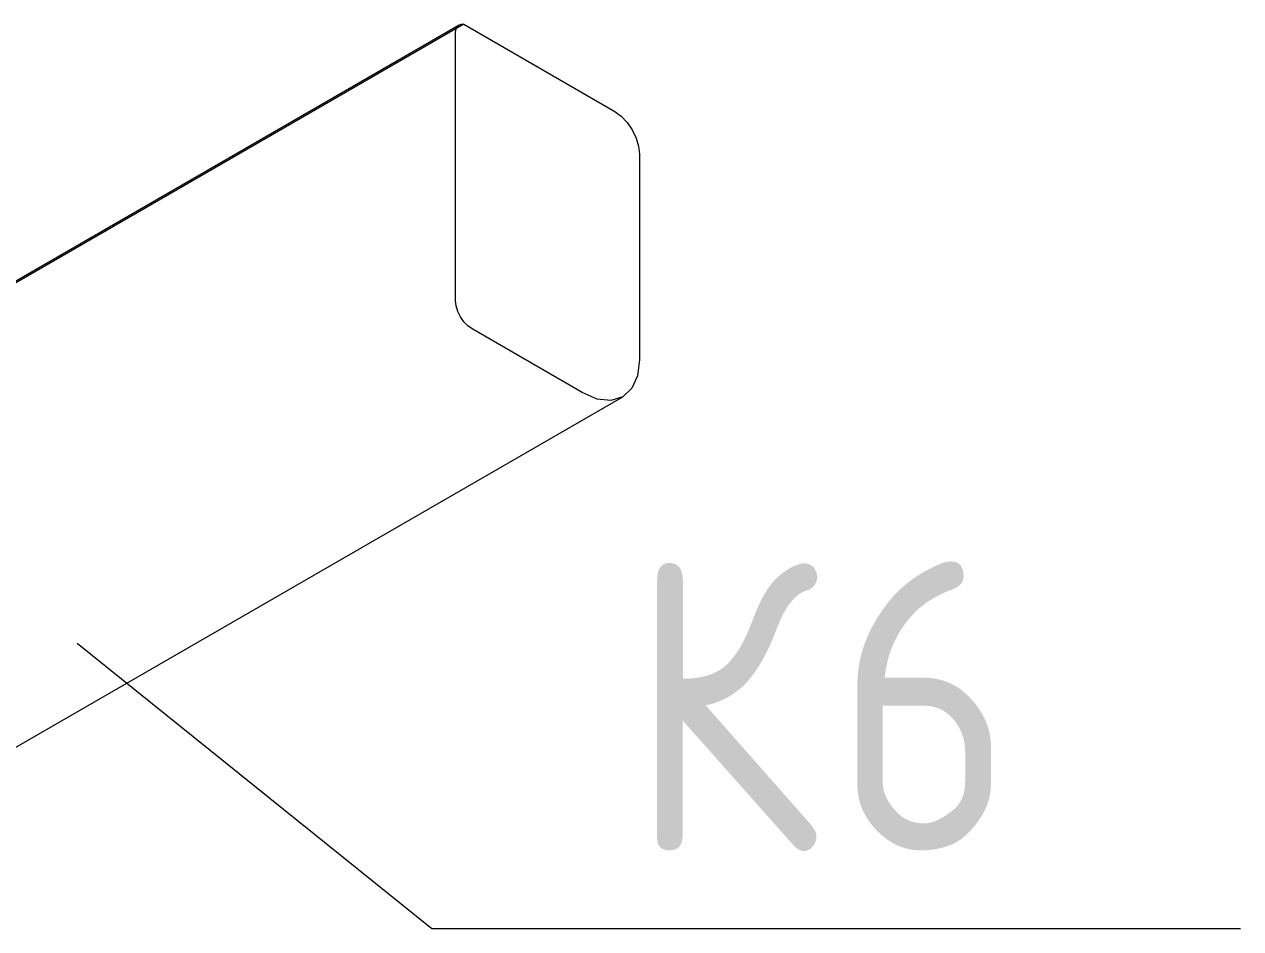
# Model space of a CAD drawing. Header units: millimetres. Extents: x -88595 to 880822, y -1054509 to -148035.
# Drawn here: x 434153 to 435206, y -345138 to -344355 of the extents above; entities that cross this region are included whole.
import ezdxf

# ---------------------------------------------------------------- set-up
doc = ezdxf.new("R2010")
doc.units = ezdxf.units.MM
doc.layers.add('Марки', color=7, linetype='Continuous', lineweight=20)
doc.layers.add('Оборудование', color=7, linetype='Continuous', lineweight=18)
doc.styles.add('$10$GOST Common', font='GOST_Common.ttf', dxfattribs={"width": 0.9, "height": 250})

# ---------------------------------------------------------------- blocks, each defined once
blk = doc.blocks.new('$0$ADSK_Настенный внутренний блок кондиционера1 - 1U24TL5FRA-A-3264667-В_ОВ3_1')
at = {"layer": 'Оборудование'}
for p, q in [((-17677.5, 7936.1), (-18390.2, 7524.6)), ((-17673.5, 7936.7), (-18386.3, 7525.2)), ((-17680.6, 7697.5), (-17680.6, 7929.2)), ((-17673.5, 7936.7), (-17542.7, 7861.2)), ((-17521.5, 7824.4), (-17521.5, 7646.4)), ((-17571, 7617.9), (-17666.4, 7673)), ((-18248.8, 7202.9), (-17536, 7614.4)), ((-18393.4, 7517.7), (-18393.4, 7285.9)), ((-18255.5, 7449.7), (-18386.3, 7525.2)), ((-18234.3, 7234.9), (-18234.3, 7412.9)), ((-18379.2, 7261.5), (-18283.8, 7206.3))]:
    blk.add_line(p, q, dxfattribs=at)
for points in [[(-17680.6, 7929.2, 0), (-17680.3, 7932, 0), (-17679.3, 7934.3, 0), (-17677.8, 7935.9, 0), (-17675.9, 7936.7, 0), (-17673.5, 7936.7, 0)], [(-17542.7, 7861.2, 0), (-17537.2, 7857.2, 0), (-17532.1, 7851.8, 0), (-17527.7, 7845.3, 0), (-17524.3, 7838.3, 0), (-17522.2, 7831.2, 0), (-17521.5, 7824.4, 0)], [(-17666.4, 7673, 0), (-17670.1, 7675.6, 0), (-17673.5, 7679.2, 0), (-17676.4, 7683.5, 0), (-17678.7, 7688.2, 0), (-17680.1, 7693, 0), (-17680.6, 7697.5, 0)], [(-17521.5, 7646.4, 0), (-17523.2, 7632.6, 0), (-17528.1, 7621.7, 0), (-17536, 7614.4, 0), (-17546.2, 7611.2, 0), (-17558.2, 7612.4, 0), (-17571, 7617.9, 0)], [(-18386.3, 7525.2, 0), (-18388.6, 7525.2, 0), (-18390.6, 7524.4, 0), (-18392.1, 7522.8, 0), (-18393, 7520.5, 0), (-18393.4, 7517.7, 0)], [(-18234.3, 7412.9, 0), (-18235, 7419.7, 0), (-18237.1, 7426.8, 0), (-18240.5, 7433.8, 0), (-18244.9, 7440.2, 0), (-18250, 7445.6, 0), (-18255.5, 7449.7, 0)], [(-18393.4, 7285.9, 0), (-18392.9, 7281.4, 0), (-18391.5, 7276.7, 0), (-18389.2, 7272, 0), (-18386.3, 7267.7, 0), (-18382.9, 7264.1, 0), (-18379.2, 7261.5, 0)], [(-18283.8, 7206.3, 0), (-18270.9, 7200.9, 0), (-18259, 7199.7, 0), (-18248.8, 7202.9, 0), (-18240.9, 7210.2, 0), (-18235.9, 7221.1, 0), (-18234.3, 7234.9, 0)]]:
    blk.add_polyline3d(points, dxfattribs=at)
blk = doc.blocks.new('$0$ADSK_M_Оборудование1 - ADSK_Марка_15-3198495-В_ОВ3_1')
at = {"layer": 'Марки'}
blk.add_line((-17433.4, 7349), (-16733.4, 7349), dxfattribs=at)

msp = doc.modelspace()

# ---------------------------------------------------------------- linework, layer by layer
at = {"layer": 'Марки'}
msp.add_line((434198.4, -344890.8), (434505.6, -345137.8), dxfattribs=at)

# ---------------------------------------------------------------- block references
msp.add_blockref('$0$ADSK_M_Оборудование1 - ADSK_Марка_15-3198495-В_ОВ3_1', (451939, -352486.8), dxfattribs=at)
at = {"layer": 'Оборудование'}
msp.add_blockref('$0$ADSK_Настенный внутренний блок кондиционера1 - 1U24TL5FRA-A-3264667-В_ОВ3_1', (452206.7, -352291.8), dxfattribs=at)

# ---------------------------------------------------------------- texts
at = {"layer": 'Марки', "lineweight": 9, "char_height": 250, "attachment_point": 1, "style": '$10$GOST Common'}
for s, insert, width in [('\\fGOST Common|b0|i0|c204|p34|;\\W.9;К', (434675.3, -344820), 216.456), ('\\fGOST Common|b0|i0|c204|p34|;\\W.9;6', (434853.9, -344820), 194.81)]:
    msp.add_mtext(s, dxfattribs=dict(at, insert=insert, width=width))

doc.saveas('drawing.dxf')
